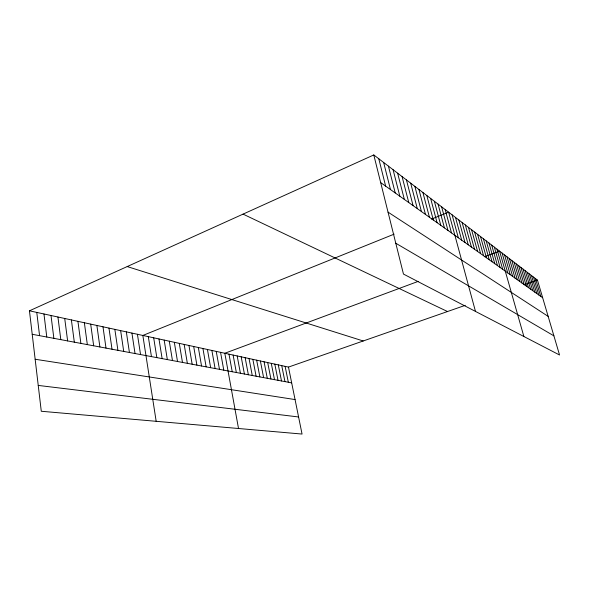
<?xml version="1.0" encoding="UTF-8"?>
<svg xmlns="http://www.w3.org/2000/svg" width="589" height="589" viewBox="0 0 589 589"><rect width="100%" height="100%" fill="white"/><g stroke="black" fill="none" stroke-linecap="round" stroke-linejoin="round"><path stroke-width="0.88" d="M29.45 310.815L288.477 367.087L302.054 434.056L41.282 411.262L29.45 310.815L373.787 154.944L537.455 280.114L559.55 355.005L403.465 274.069L373.787 154.944M394.107 234.157L142.84 335.45L156.173 421.304M431.494 219.079L448.619 212.173L475.478 311.412M418.197 281.38L224.814 353.26L238.516 428.498M484.533 256.723L499.568 251.135L523.879 336.51M288.477 367.087L465.295 305.323M524.07 284.789L537.455 280.114M38.233 385.42L298.586 416.968M35.156 359.253L295.06 399.57M32.211 334.287L291.68 382.872M127.202 266.567L363.214 340.979M243.066 214.124L447.515 311.529M395.779 243.228L553.903 335.855M388.033 212.136L548.153 316.381M380.678 182.605L542.653 297.717M535.497 278.612L540.717 296.348M533.509 277.095L538.758 294.956M531.492 275.549L536.77 293.543M529.437 273.981L534.746 292.107M527.361 272.39L532.699 290.649M525.248 270.771L530.608 289.162M523.098 269.129L528.488 287.66M520.912 267.458L526.338 286.129M518.695 265.764L524.151 284.575M516.443 264.041L521.928 282.992M514.153 262.289L519.66 281.387M511.819 260.507L517.363 279.753M509.456 258.696L515.029 278.089M507.041 256.856L512.651 276.396M504.596 254.978L510.229 274.68M502.1 253.079L507.77 272.935M496.991 249.169L502.719 269.342M494.37 247.159L500.127 267.502M491.697 245.12L497.491 265.624M488.98 243.036L494.804 263.717M486.212 240.923L492.073 261.774M483.392 238.766L489.29 259.793M480.521 236.572L486.448 257.776M477.598 234.334L483.562 255.722M474.624 232.059L480.617 253.631M471.583 229.739L477.613 251.496M468.491 227.376L474.557 249.324M465.339 224.961L471.436 247.108M462.129 222.502L468.262 244.847M458.853 219.999L465.015 242.543M455.511 217.444L461.71 240.194M452.102 214.838L458.338 237.794M445.166 209.537L451.476 232.92M441.647 206.842L447.986 230.439M438.054 204.096L444.43 227.914M434.38 201.291L440.793 225.329M430.64 198.427L437.082 222.694M426.819 195.504L433.298 219.999M422.909 192.515L429.425 217.253M418.926 189.467L425.472 214.44M414.855 186.352L421.437 211.569M410.688 183.164L417.306 208.639M406.432 179.91L413.088 205.635M402.081 176.582L408.773 202.572M397.634 173.181L404.356 199.428M393.084 169.706L399.843 196.218M388.431 166.142L395.219 192.934M383.66 162.498L390.485 189.577M378.786 158.765L385.64 186.131M285.128 366.358L288.33 382.246M281.733 365.622L284.943 381.613M278.295 364.878L281.505 380.973M274.813 364.12L278.023 380.317M271.279 363.354L274.496 379.655M267.7 362.574L270.918 378.985M264.071 361.786L267.288 378.307M260.39 360.983L263.607 377.615M256.657 360.173L259.874 376.916M252.872 359.349L256.09 376.209M249.029 358.517L252.254 375.495M245.142 357.67L248.367 374.766M241.188 356.816L244.413 374.022M237.183 355.947L240.408 373.271M233.119 355.064L236.344 372.513M228.996 354.166L232.221 371.74M220.566 352.332L223.783 370.164M216.251 351.397L219.469 369.355M211.878 350.448L215.095 368.537M207.431 349.483L210.648 367.698M202.925 348.504L206.135 366.859M198.338 347.51L201.548 365.997M193.693 346.494L196.895 365.128M188.966 345.471L192.161 364.238M184.166 344.425L187.354 363.339M179.284 343.365L182.472 362.426M174.329 342.29L177.51 361.499M169.293 341.2L172.467 360.549M164.176 340.089L167.342 359.592M158.971 338.955L162.13 358.62M153.685 337.806L156.836 357.626M148.31 336.636L151.447 356.617M137.428 334.272L140.543 354.571M131.929 333.079L135.028 353.54M126.333 331.865L129.425 352.494M120.642 330.628L123.719 351.427M114.855 329.369L117.918 350.337M108.965 328.095L112.013 349.233M102.979 326.792L106.005 348.106M96.883 325.467L99.894 346.965M90.677 324.119L93.673 345.795M84.36 322.75L87.334 344.609M77.932 321.351L80.884 343.402M71.387 319.93L74.317 342.172M64.716 318.48L67.625 340.921M57.928 317.007L60.807 339.647M51.007 315.505L53.864 338.344M43.961 313.974L46.781 337.018M36.776 312.413L39.566 335.664"/></g></svg>
